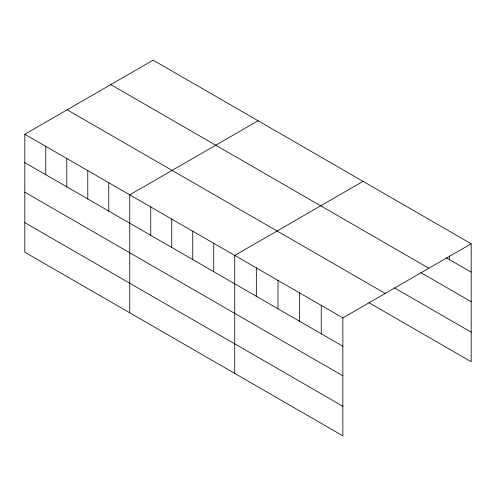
<?xml version="1.0" encoding="UTF-8"?>
<svg xmlns="http://www.w3.org/2000/svg" width="496" height="496" viewBox="0 0 496 496"><rect width="100%" height="100%" fill="white"/><g stroke="black" fill="none" stroke-linecap="round" stroke-linejoin="round"><path stroke-width="0.74" d="M24.8 134.249L342.866 317.88L342.866 435.841L24.8 252.21L24.8 134.249L153.134 60.159L471.2 243.79L471.2 361.751L368.956 302.721M258.094 120.757L129.76 194.847L129.76 312.809M363.06 181.356L234.726 255.446L234.726 373.407M342.866 317.88L471.2 243.79M446.295 257.771L471.2 272.149M110.782 84.605L428.848 268.243M420.732 272.583L471.2 301.723M394.518 287.909L471.2 332.184M67.152 109.796L385.218 293.434M24.8 162.607L342.866 346.245M24.8 192.175L342.866 375.813M24.8 222.642L342.866 406.274M449.574 255.831L449.574 259.662M321.241 305.393L321.241 333.758M299.609 292.907L299.609 321.272M277.983 280.42L277.983 308.785M256.351 267.933L256.351 296.298M213.733 243.325L213.733 271.69M192.739 231.204L192.739 259.569M171.746 219.089L171.746 247.448M150.753 206.968L150.753 235.327M108.773 182.726L108.773 211.091M87.78 170.605L87.78 198.97M66.786 158.484L66.786 186.849M45.793 146.37L45.793 174.728"/></g></svg>
